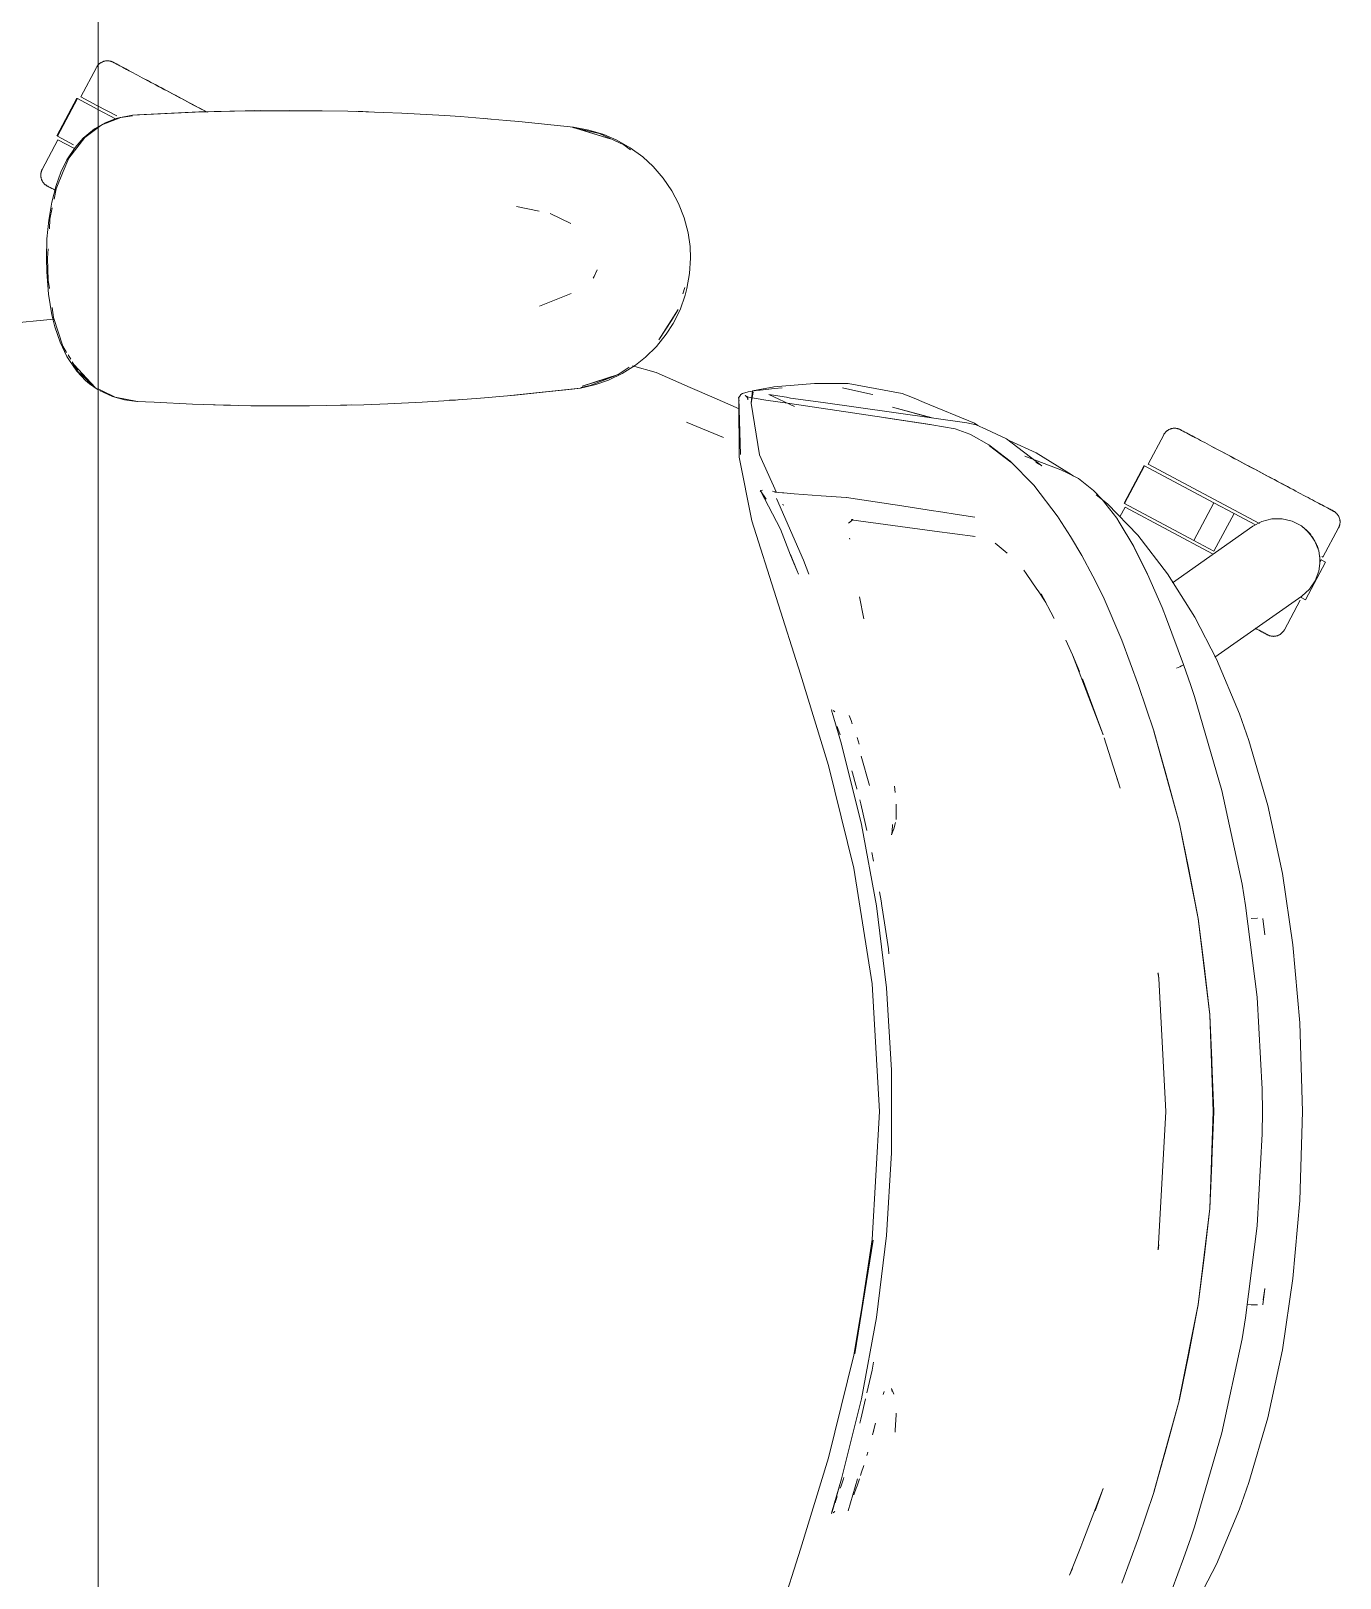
# Model space of a CAD drawing. Header units: millimetres. Extents: x 155927 to 326028, y -36033 to 97293.
# Drawn here: x 187305 to 187734, y 11294 to 11802 of the extents above; entities that cross this region are included whole.
import ezdxf

# ---------------------------------------------------------------- set-up
doc = ezdxf.new("R2010")
doc.units = ezdxf.units.MM
doc.header["$MEASUREMENT"] = 0
doc.layers.add('G-IMPT', color=8, linetype='CONTINUOUS', lineweight=9)
doc.layers.add('I-FURN', color=8, linetype='CONTINUOUS', lineweight=9)

msp = doc.modelspace()

# ---------------------------------------------------------------- linework, layer by layer
at = {"layer": 'G-IMPT'}
for p, q in [((187334.12, 11773.58), (187327.93, 11771.17)), ((187328.96, 11771.84), (187332.6, 11773.24)), ((187333.95, 11773.6), (187332.6, 11773.24)), ((187333.95, 11773.6), (187336.34, 11774.05)), ((187334.12, 11773.58), (187337.97, 11774.17)), ((187337.99, 11774.3), (187336.34, 11774.05)), ((187359.77, 11775.39), (187337.99, 11774.3)), ((187358.56, 11775.35), (187337.99, 11774.3)), ((187337.99, 11774.3), (187339.59, 11774.41)), ((187359.77, 11775.39), (187339.59, 11774.41)), ((187379.96, 11775.85), (187358.56, 11775.35)), ((187370.13, 11775.69), (187358.56, 11775.35)), ((187358.56, 11775.35), (187359.77, 11775.39)), ((187379.96, 11775.85), (187359.77, 11775.39)), ((187370.13, 11775.69), (187389.35, 11775.9)), ((187379.96, 11775.85), (187370.13, 11775.69)), ((187400.14, 11775.81), (187370.13, 11775.69)), ((187377.92, 11775.83), (187376.01, 11775.76)), ((187379.96, 11775.81), (187377.92, 11775.83)), ((187400.14, 11775.81), (187379.96, 11775.85)), ((187400.14, 11775.81), (187389.35, 11775.9)), ((187400.14, 11775.81), (187408.56, 11775.64)), ((187420.32, 11775.25), (187408.56, 11775.64)), ((187413.5, 11775.5), (187412, 11775.52)), ((187415.43, 11775.39), (187413.5, 11775.5)), ((187420.32, 11775.25), (187426.34, 11775)), ((187440.48, 11774.19), (187426.34, 11775)), ((187445.57, 11773.86), (187440.48, 11774.19)), ((187445.57, 11773.86), (187460.63, 11772.62)), ((187453.75, 11773.21), (187455.43, 11773.04)), ((187325.52, 11769.88), (187321.79, 11766.81)), ((187326.72, 11770.28), (187322.3, 11767.01)), ((187326.72, 11770.57), (187325.52, 11769.88)), ((187328.96, 11771.84), (187326.72, 11770.57)), ((187327.93, 11771.17), (187326.72, 11770.28)), ((187460.63, 11772.62), (187464.76, 11772.27)), ((187464.76, 11772.27), (187482.68, 11770.36)), ((187482.17, 11770.36), (187494.63, 11766.53)), ((187482.17, 11770.36), (187485.49, 11769.45)), ((187482.68, 11770.36), (187487.73, 11769.47)), ((187491.14, 11768.32), (187482.74, 11770.24)), ((187494.63, 11766.53), (187485.49, 11769.45)), ((187492.59, 11768), (187487.73, 11769.47)), ((187491.14, 11768.32), (187499.2, 11764.58)), ((187496.83, 11766.19), (187492.59, 11768)), ((187316.46, 11759.72), (187319.12, 11763.77)), ((187322.3, 11767.01), (187317.09, 11760.22)), ((187319.12, 11763.77), (187321.79, 11766.81)), ((187496.83, 11766.19), (187501.27, 11763.68)), ((187501.31, 11762.99), (187499.2, 11764.58)), ((187505.35, 11760.68), (187501.27, 11763.68)), ((187316.46, 11759.72), (187314.48, 11755.65)), ((187317.09, 11760.22), (187315.25, 11755.82)), ((187505.35, 11760.68), (187508.79, 11757.52)), ((187512.11, 11753.68), (187508.79, 11757.52)), ((187312.89, 11751.31), (187314.48, 11755.65)), ((187312.92, 11750.2), (187315.25, 11755.82)), ((187514.95, 11749.52), (187512.11, 11753.68)), ((187312.89, 11751.31), (187311.46, 11745.83)), ((187312.92, 11750.2), (187312.21, 11746.74)), ((187514.95, 11749.52), (187517.13, 11745.35)), ((187310.47, 11739.9), (187311.46, 11745.83)), ((187311.65, 11743.99), (187310.88, 11740.24)), ((187463.97, 11744.4), (187471.4, 11742.82)), ((187517.13, 11745.35), (187518.97, 11740.64)), ((187310.47, 11739.9), (187309.9, 11733.75)), ((187310.88, 11740.24), (187310.68, 11737.03)), ((187481.8, 11738.79), (187475.02, 11742.06)), ((187520.23, 11735.77), (187518.97, 11740.64)), ((187309.72, 11727.41), (187309.9, 11733.75)), ((187520.23, 11735.77), (187520.88, 11731.26)), ((187309.81, 11722.91), (187309.72, 11727.41)), ((187310.28, 11730.52), (187310.09, 11727.41)), ((187310.32, 11720.25), (187310.09, 11727.41)), ((187521.05, 11727.41), (187520.75, 11722.37)), ((187521.05, 11727.41), (187520.88, 11731.26)), ((187309.81, 11722.91), (187310.38, 11715.59)), ((187490.43, 11723.59), (187489.42, 11721.36)), ((187520.75, 11722.37), (187519.87, 11717.42)), ((187310.32, 11720.25), (187310.72, 11717.47)), ((187489.42, 11721.36), (187489.12, 11720.91)), ((187518.51, 11715.73), (187519.13, 11717.76)), ((187519.87, 11717.42), (187519.31, 11715.3)), ((187311.5, 11708.83), (187310.38, 11715.59)), ((187471.47, 11711.69), (187481.89, 11715.84)), ((187517.6, 11710.52), (187519.31, 11715.3)), ((187312.18, 11707.37), (187296.3, 11705.92)), ((187312.48, 11704.9), (187311.5, 11708.83)), ((187311.59, 11711.28), (187312.05, 11707.99)), ((187312.05, 11707.99), (187315.08, 11698.6)), ((187516.95, 11710.62), (187510.63, 11700.67)), ((187514.79, 11706.94), (187510.63, 11700.67)), ((187516.95, 11710.62), (187514.79, 11706.94)), ((187517.6, 11710.52), (187515.36, 11706.01)), ((187312.48, 11704.9), (187314.22, 11699.82)), ((187509.9, 11698.49), (187513.09, 11702.47)), ((187515.36, 11706.01), (187513.09, 11702.47)), ((187314.22, 11699.82), (187316.42, 11695.18)), ((187315.08, 11698.6), (187316.33, 11696.51)), ((187509.9, 11698.49), (187506.3, 11694.94)), ((187316.42, 11695.18), (187317.23, 11693.8)), ((187316.83, 11695.68), (187317.69, 11694.24)), ((187319.67, 11690.35), (187317.23, 11693.8)), ((187318.16, 11693.45), (187320.04, 11690.29)), ((187318.85, 11692.38), (187320.13, 11690.91)), ((187318.85, 11692.38), (187325.75, 11684.99)), ((187497.34, 11689.2), (187500.92, 11691.62)), ((187498.66, 11689.59), (187502.99, 11692.32)), ((187509.82, 11689.88), (187502, 11692.13)), ((187506.3, 11694.94), (187502.99, 11692.32)), ((187322.54, 11687.3), (187319.67, 11690.35)), ((187320.04, 11690.29), (187325.75, 11684.99)), ((187320.76, 11690.19), (187323.34, 11687.22)), ((187322.54, 11687.3), (187323.86, 11686.17)), ((187325.75, 11684.99), (187323.34, 11687.22)), ((187497.34, 11689.2), (187485.49, 11685.38)), ((187494.63, 11688.29), (187485.49, 11685.38)), ((187488.12, 11685.59), (187496.3, 11688.79)), ((187494.08, 11687.4), (187489.95, 11685.95)), ((187498.66, 11689.59), (187494.08, 11687.4)), ((187497.34, 11689.2), (187494.63, 11688.29)), ((187509.82, 11689.88), (187520.95, 11685.02)), ((187326.72, 11684.21), (187323.86, 11686.17)), ((187327.99, 11683.89), (187326.72, 11684.51)), ((187327.08, 11683.97), (187331.41, 11681.98)), ((187327.99, 11683.89), (187332.25, 11681.78)), ((187335.36, 11680.91), (187331.41, 11681.98)), ((187332.25, 11681.78), (187339.59, 11680.41)), ((187441.87, 11680.73), (187452.16, 11681.46)), ((187463.55, 11682.44), (187452.16, 11681.46)), ((187484.99, 11684.8), (187462.03, 11682.34)), ((187462.03, 11682.34), (187482.17, 11684.46)), ((187484.99, 11684.8), (187463.55, 11682.44)), ((187484.99, 11684.8), (187482.17, 11684.46)), ((187484.99, 11684.8), (187489.95, 11685.95)), ((187485.06, 11685.01), (187488.12, 11685.59)), ((187520.95, 11685.02), (187528.78, 11681.6)), ((187528.78, 11681.6), (187536.95, 11678.03)), ((187536.81, 11681.58), (187537.21, 11682.16)), ((187536.81, 11681.58), (187537, 11680.72)), ((187537.43, 11663.02), (187536.84, 11681.47)), ((187536.84, 11681.47), (187536.94, 11681)), ((187537.58, 11682.65), (187537.21, 11682.16)), ((187537.58, 11682.65), (187538.12, 11682.97)), ((187539.98, 11683.52), (187538.12, 11682.97)), ((187539.47, 11681.93), (187538.97, 11682.32)), ((187540.07, 11681.77), (187538.97, 11682.32)), ((187540.07, 11681.77), (187539.45, 11681.93)), ((187539.45, 11681.93), (187545.72, 11680.83)), ((187539.8, 11681.39), (187539.47, 11681.93)), ((187539.8, 11681.39), (187539.87, 11680.89)), ((187543.26, 11684.06), (187539.98, 11683.52)), ((187541.59, 11683.46), (187540.9, 11679.88)), ((187540.96, 11679.92), (187541.35, 11683.87)), ((187541.59, 11683.46), (187540.96, 11679.92)), ((187543.67, 11684.32), (187541.35, 11683.87)), ((187543.26, 11684.06), (187543.88, 11684.13)), ((187543.67, 11684.32), (187547.92, 11685.13)), ((187548.56, 11684.65), (187543.88, 11684.13)), ((187555.12, 11678.73), (187546.69, 11682.73)), ((187546.69, 11682.73), (187547.55, 11682.59)), ((187547.55, 11682.59), (187552.57, 11681.76)), ((187548.39, 11685.17), (187547.92, 11685.13)), ((187557.72, 11685.97), (187548.39, 11685.17)), ((187548.56, 11684.65), (187551.15, 11684.86)), ((187552.57, 11681.76), (187553.87, 11681.54)), ((187564.53, 11680.1), (187553.87, 11681.54)), ((187557.72, 11685.97), (187561.67, 11686.32)), ((187561.67, 11686.32), (187565.84, 11686.31)), ((187572.81, 11686.29), (187565.84, 11686.31)), ((187570.95, 11684.88), (187580.25, 11682.83)), ((187572.81, 11686.29), (187590.51, 11683.05)), ((187580.25, 11682.83), (187580.83, 11682.68)), ((187590.51, 11683.05), (187594.37, 11681.46)), ((187597.73, 11680.07), (187594.37, 11681.46)), ((187339.37, 11680.41), (187335.36, 11680.91)), ((187345.03, 11680.13), (187339.37, 11680.41)), ((187345.03, 11680.13), (187357.59, 11679.51)), ((187361.14, 11679.39), (187357.59, 11679.51)), ((187376.81, 11679.01), (187361.14, 11679.39)), ((187364.54, 11679.33), (187367.86, 11679.19)), ((187370.08, 11679.19), (187367.86, 11679.19)), ((187376.81, 11679.01), (187381.32, 11678.96)), ((187381.32, 11678.96), (187396.03, 11678.97)), ((187401.5, 11679.04), (187396.03, 11678.97)), ((187401.5, 11679.04), (187413.81, 11679.33)), ((187408.28, 11679.18), (187406.2, 11679.18)), ((187409.94, 11679.25), (187408.28, 11679.18)), ((187421.69, 11679.63), (187413.81, 11679.33)), ((187421.69, 11679.63), (187433, 11680.17)), ((187441.87, 11680.73), (187433, 11680.17)), ((187443.91, 11680.87), (187442.01, 11680.78)), ((187443.91, 11680.87), (187445.33, 11681)), ((187537.43, 11663.02), (187536.94, 11681)), ((187536.99, 11662.13), (187536.94, 11681)), ((187536.94, 11681), (187536.98, 11680.83)), ((187537, 11680.72), (187536.98, 11680.83)), ((187543.62, 11662.84), (187540.9, 11679.88)), ((187553.57, 11679.71), (187545.72, 11680.83)), ((187584.44, 11675.16), (187553.57, 11679.71)), ((187564.53, 11680.1), (187611.75, 11673.43)), ((187587.33, 11678.56), (187599.22, 11675.2)), ((187587.33, 11678.56), (187600.28, 11675.05)), ((187614.18, 11673.27), (187597.73, 11680.07)), ((187519.72, 11673.6), (187519.99, 11673.49)), ((187531.84, 11668.57), (187519.99, 11673.49)), ((187584.44, 11675.16), (187599.63, 11672.83)), ((187585.05, 11675.06), (187600.21, 11672.77)), ((187585.05, 11675.06), (187599.63, 11672.83)), ((187607.88, 11671.47), (187600.21, 11672.77)), ((187612.67, 11669.71), (187607.88, 11671.47)), ((187611.75, 11673.43), (187614.74, 11672.78)), ((187615.35, 11672.5), (187614.18, 11673.27)), ((187618.11, 11671.22), (187614.74, 11672.78)), ((187624.68, 11668.15), (187618.11, 11671.22)), ((187612.67, 11669.71), (187613.09, 11669.5)), ((187618.93, 11666.21), (187613.09, 11669.5)), ((187625.89, 11660.79), (187618.93, 11666.21)), ((187636.33, 11659.24), (187624.68, 11668.15)), ((187634.44, 11663.53), (187625.82, 11667.51)), ((187541.18, 11641.18), (187536.99, 11662.13)), ((187543.62, 11662.84), (187549.2, 11650.54)), ((187619.15, 11665.89), (187626.1, 11660.49)), ((187619.15, 11665.89), (187622.53, 11663.3)), ((187626.1, 11660.49), (187622.53, 11663.3)), ((187630.68, 11662.47), (187642.58, 11657.96)), ((187645.89, 11656.4), (187634.44, 11663.53)), ((187625.89, 11660.79), (187633.63, 11652.89)), ((187636.33, 11659.24), (187634.38, 11660.35)), ((187644.81, 11656.89), (187642.58, 11657.96)), ((187647.25, 11655.71), (187644.81, 11656.89)), ((187645.89, 11656.4), (187646.66, 11655.9)), ((187543.98, 11651.03), (187543.94, 11650.86)), ((187544, 11651.16), (187543.98, 11651.03)), ((187543.98, 11651.03), (187545.82, 11648.32)), ((187543.98, 11651.03), (187545.33, 11648.57)), ((187544.69, 11651.3), (187544, 11651.16)), ((187547.96, 11650.99), (187548.73, 11650.72)), ((187633.63, 11652.89), (187641.65, 11642.46)), ((187647.25, 11655.71), (187648.38, 11655.1)), ((187648.38, 11655.1), (187653.25, 11651.23)), ((187656.14, 11648.21), (187653.25, 11651.23)), ((187550.61, 11638.46), (187545.33, 11648.57)), ((187548.79, 11650.69), (187548.73, 11650.72)), ((187551.25, 11650.41), (187548.79, 11650.69)), ((187558.16, 11628.36), (187549.23, 11648.51)), ((187551.61, 11646.35), (187551.17, 11646.62)), ((187551.25, 11650.41), (187551.63, 11650.37)), ((187555.03, 11650.11), (187551.63, 11650.37)), ((187555.03, 11650.11), (187563.88, 11649.48)), ((187572.12, 11648.86), (187563.88, 11649.48)), ((187572.2, 11648.85), (187572.12, 11648.86)), ((187572.2, 11648.85), (187587.42, 11646.64)), ((187587.42, 11646.64), (187588.97, 11646.4)), ((187588.97, 11646.4), (187600.74, 11644.53)), ((187654.14, 11649.79), (187657.81, 11646.79)), ((187656.14, 11648.21), (187660.86, 11642.08)), ((187657.81, 11646.79), (187667.77, 11636.5)), ((187557.17, 11590.94), (187541.18, 11641.18)), ((187572.86, 11640.47), (187574.42, 11641.72)), ((187573.71, 11641.59), (187573.98, 11641.64)), ((187601.05, 11637.85), (187573.71, 11641.59)), ((187574.21, 11641.68), (187573.98, 11641.64)), ((187602.4, 11644.27), (187600.74, 11644.53)), ((187609.24, 11643.21), (187602.4, 11644.27)), ((187609.24, 11643.21), (187614.31, 11642.46)), ((187641.65, 11642.46), (187641.82, 11642.2)), ((187645.7, 11636.1), (187641.82, 11642.2)), ((187660.86, 11642.08), (187661.72, 11640.79)), ((187666.45, 11632.79), (187661.72, 11640.79)), ((187550.61, 11638.46), (187553.86, 11629.99)), ((187601.05, 11637.85), (187614.4, 11636.07)), ((187614.4, 11636.07), (187613.93, 11636.22)), ((187645.7, 11636.1), (187649.47, 11629.87)), ((187677.58, 11623.89), (187667.77, 11636.5)), ((187573.21, 11635.52), (187573.26, 11635.18)), ((187624.9, 11630.57), (187620.99, 11633.91)), ((187670.76, 11624.18), (187666.45, 11632.79)), ((187670.98, 11623.74), (187666.45, 11632.79)), ((187666.45, 11632.79), (187666.76, 11632.19)), ((187670.98, 11623.74), (187666.76, 11632.19)), ((187555.88, 11625.09), (187553.85, 11630.2)), ((187553.85, 11630.2), (187555.19, 11626.82)), ((187553.86, 11629.99), (187555.88, 11625.09)), ((187559.9, 11623.77), (187558.16, 11628.36)), ((187653.04, 11623.08), (187649.47, 11629.87)), ((187555.88, 11625.09), (187556.44, 11623.68)), ((187631.18, 11623.94), (187630.42, 11625.04)), ((187634.67, 11618.81), (187631.18, 11623.94)), ((187653.04, 11623.08), (187656.43, 11616.36)), ((187670.76, 11624.18), (187670.98, 11623.74)), ((187670.98, 11623.74), (187675.75, 11612.78)), ((187677.58, 11623.89), (187686.55, 11609.6)), ((187577.89, 11609.05), (187576.48, 11616.3)), ((187635.06, 11618.23), (187634.67, 11618.81)), ((187637.62, 11614.47), (187635.06, 11618.23)), ((187637.62, 11614.47), (187636.12, 11617.25)), ((187640.31, 11609.14), (187636.12, 11617.25)), ((187662.6, 11602.13), (187656.43, 11616.36)), ((187675.75, 11612.78), (187677.23, 11609.1)), ((187677.23, 11609.1), (187682.8, 11594.14)), ((187686.55, 11609.6), (187693.64, 11595.82)), ((187644.18, 11602.1), (187646.37, 11597.25)), ((187662.6, 11602.13), (187668.06, 11587.25)), ((187646.37, 11597.25), (187648.68, 11591.81)), ((187646.37, 11597.25), (187649.1, 11590.17)), ((187701.16, 11577.85), (187693.64, 11595.82)), ((187557.17, 11590.94), (187566.35, 11560.96)), ((187649.76, 11588.44), (187649.1, 11590.17)), ((187681.54, 11593.36), (187680.48, 11592.93)), ((187680.48, 11592.93), (187681.07, 11593.16)), ((187681.54, 11593.36), (187681.07, 11593.16)), ((187681.54, 11593.36), (187682.36, 11593.74)), ((187681.54, 11593.36), (187682.18, 11593.63)), ((187682.18, 11593.63), (187682.36, 11593.74)), ((187682.77, 11594.01), (187682.36, 11593.74)), ((187682.36, 11593.74), (187682.76, 11593.96)), ((187682.77, 11594.01), (187682.76, 11593.96)), ((187682.8, 11594.14), (187682.77, 11594.01)), ((187682.77, 11594.01), (187682.77, 11594.14)), ((187682.77, 11594.14), (187685.17, 11587.21)), ((187656.47, 11571), (187649.65, 11589.4)), ((187656.47, 11571), (187649.76, 11588.44)), ((187673.07, 11572.33), (187668.06, 11587.25)), ((187686.37, 11583.6), (187685.17, 11587.21)), ((187695.31, 11552.77), (187686.37, 11583.6)), ((187567.4, 11579.37), (187567.31, 11579.14)), ((187567.31, 11579.14), (187567.37, 11578.91)), ((187567.37, 11578.91), (187567.44, 11578.61)), ((187567.44, 11578.61), (187567.51, 11578.34)), ((187570.58, 11567.92), (187567.51, 11578.34)), ((187568.4, 11578.6), (187567.79, 11578.98)), ((187568.4, 11578.6), (187568.19, 11578.74)), ((187573.71, 11575.67), (187573.1, 11577.32)), ((187573.71, 11575.67), (187574.08, 11574.66)), ((187704.23, 11569.12), (187701.16, 11577.85)), ((187569.42, 11573.11), (187569.18, 11573.77)), ((187569.42, 11573.11), (187570.17, 11571.01)), ((187576.42, 11567.9), (187575.7, 11570.12)), ((187662, 11553.52), (187656.75, 11570.01)), ((187676.8, 11559.08), (187673.03, 11572.25)), ((187681.46, 11541.84), (187673.03, 11572.25)), ((187681.46, 11541.84), (187673.07, 11572.33)), ((187577.13, 11541.6), (187570.58, 11567.92)), ((187704.23, 11569.12), (187710.41, 11547.87)), ((187574.67, 11527.28), (187566.35, 11560.96)), ((187577.08, 11564.06), (187579.78, 11554.42)), ((187574.16, 11558.49), (187573.96, 11559.18)), ((187575.28, 11554.49), (187574.16, 11558.49)), ((187575.28, 11554.49), (187575.6, 11553.35)), ((187662, 11553.52), (187660.93, 11556.96)), ((187676.8, 11559.08), (187681.46, 11541.84)), ((187575.6, 11553.35), (187575.64, 11553.17)), ((187576.9, 11548.33), (187576.56, 11549.63)), ((187588.16, 11552.1), (187587.94, 11554.19)), ((187695.31, 11552.77), (187701.98, 11521.98)), ((187576.9, 11548.33), (187578.45, 11541.58)), ((187588.56, 11543.25), (187588.47, 11548.3)), ((187588.47, 11548.3), (187588.55, 11546.03)), ((187588.56, 11543.25), (187588.55, 11546.03)), ((187710.41, 11547.87), (187715.22, 11525.51)), ((187577.13, 11541.6), (187582.06, 11514.93)), ((187578.91, 11539.61), (187578.45, 11541.58)), ((187587.02, 11538.19), (187587.7, 11540.14)), ((187587.23, 11539.24), (187587.02, 11538.19)), ((187587.23, 11539.24), (187587.27, 11541.54)), ((187587.28, 11541.4), (187587.27, 11541.54)), ((187587.7, 11540.14), (187588.31, 11542.29)), ((187681.46, 11541.84), (187687.63, 11510.71)), ((187681.46, 11541.84), (187684.53, 11526.81)), ((187681.46, 11541.84), (187687.63, 11510.79)), ((187581.11, 11529.56), (187580.57, 11532.37)), ((187574.67, 11527.28), (187580.66, 11489.36)), ((187687.63, 11510.71), (187684.53, 11526.81)), ((187715.22, 11525.51), (187718.71, 11502.09)), ((187583.03, 11519.46), (187583.59, 11516.55)), ((187703.16, 11515.06), (187701.98, 11521.98)), ((187582.06, 11514.93), (187585.36, 11488.01)), ((187583.83, 11514.92), (187583.59, 11516.55)), ((187584.68, 11509.3), (187583.83, 11514.92)), ((187706.98, 11484.89), (187703.16, 11515.06)), ((187584.68, 11509.3), (187585.98, 11500.78)), ((187691.45, 11479.19), (187687.63, 11510.79)), ((187691.41, 11479.15), (187687.63, 11510.71)), ((187687.63, 11510.71), (187689.57, 11495.23)), ((187704.96, 11510.75), (187707.05, 11510.82)), ((187707.05, 11510.82), (187706.94, 11510.82)), ((187708.81, 11510.79), (187709.46, 11505.38)), ((187585.98, 11500.78), (187586.16, 11499.12)), ((187718.71, 11502.09), (187720.98, 11476.52)), ((187691.41, 11479.15), (187689.57, 11495.23)), ((187580.66, 11489.36), (187583.02, 11447.38)), ((187674.41, 11492.66), (187674.45, 11492.41)), ((187674.69, 11491.11), (187674.43, 11492.88)), ((187674.69, 11491.11), (187674.45, 11492.41)), ((187677.01, 11447.38), (187674.69, 11491.11)), ((187676.96, 11447.38), (187674.69, 11491.11)), ((187587.01, 11460.94), (187585.36, 11488.01)), ((187708.59, 11454.69), (187706.98, 11484.89)), ((187692.09, 11464.26), (187691.41, 11479.15)), ((187691.41, 11479.15), (187692.56, 11447.38)), ((187691.45, 11479.19), (187692.78, 11447.38)), ((187720.98, 11476.52), (187721.82, 11447.38)), ((187692.09, 11464.26), (187692.56, 11447.38)), ((187587.01, 11460.94), (187587.01, 11433.82)), ((187708.59, 11454.69), (187708.69, 11447.38)), ((187580.66, 11405.39), (187583.02, 11447.38)), ((187676.96, 11447.38), (187674.46, 11402.04)), ((187691.41, 11415.6), (187692.56, 11447.38)), ((187692.78, 11447.38), (187691.45, 11415.56)), ((187692.09, 11430.49), (187692.56, 11447.38)), ((187708.59, 11440.07), (187708.69, 11447.38)), ((187721.82, 11447.38), (187720.98, 11418.24)), ((187708.59, 11440.07), (187706.98, 11409.86)), ((187587.01, 11433.82), (187585.36, 11406.75)), ((187691.41, 11415.6), (187692.09, 11430.49)), ((187720.98, 11418.24), (187718.71, 11392.67)), ((187691.41, 11415.6), (187687.63, 11384.05)), ((187691.45, 11415.56), (187687.63, 11383.97)), ((187689.57, 11399.52), (187691.41, 11415.6)), ((187706.98, 11409.86), (187703.16, 11379.69)), ((187574.67, 11367.48), (187580.92, 11405.22)), ((187580.66, 11405.39), (187574.93, 11367.85)), ((187580.92, 11405.22), (187574.93, 11367.85)), ((187582.06, 11379.83), (187585.36, 11406.75)), ((187674.41, 11402.1), (187674.45, 11402.35)), ((187674.69, 11403.65), (187674.45, 11402.35)), ((187674.46, 11402.04), (187674.69, 11403.65)), ((187689.57, 11399.52), (187687.63, 11384.05)), ((187718.71, 11392.67), (187715.22, 11369.25)), ((187708.81, 11383.96), (187709.46, 11389.38)), ((187708.89, 11385.61), (187709.46, 11389.38)), ((187687.63, 11384.05), (187681.41, 11352.8)), ((187681.41, 11352.8), (187687.63, 11383.97)), ((187687.63, 11384.05), (187684.53, 11367.94)), ((187703.71, 11384.05), (187704.96, 11384.01)), ((187707.05, 11383.93), (187704.96, 11384.01)), ((187707.05, 11383.93), (187706.94, 11383.93)), ((187577.13, 11353.16), (187582.06, 11379.83)), ((187703.16, 11379.69), (187701.98, 11372.77)), ((187701.98, 11372.77), (187695.31, 11341.98)), ((187566.35, 11333.79), (187574.67, 11367.48)), ((187681.46, 11352.92), (187684.53, 11367.94)), ((187710.41, 11346.88), (187715.22, 11369.25)), ((187580.61, 11362.57), (187578.9, 11355.15)), ((187581.08, 11365.2), (187580.61, 11362.57)), ((187587.02, 11356.57), (187587.7, 11354.62)), ((187587.02, 11356.57), (187587.23, 11355.52)), ((187577.13, 11353.16), (187570.58, 11326.84)), ((187578.45, 11353.18), (187576.9, 11346.42)), ((187584.6, 11355.52), (187584.21, 11354.55)), ((187584.35, 11354.97), (187584.21, 11354.55)), ((187681.46, 11352.92), (187673.03, 11322.51)), ((187681.46, 11352.92), (187673.07, 11322.42)), ((187676.8, 11335.67), (187681.46, 11352.92)), ((187576.9, 11346.42), (187576.56, 11345.14)), ((187588.45, 11346.4), (187588.17, 11342.7)), ((187588.45, 11346.4), (187588.55, 11347.77)), ((187588.55, 11348.47), (187588.55, 11347.77)), ((187704.23, 11325.64), (187710.41, 11346.88)), ((187580.75, 11341.34), (187581.75, 11345.2)), ((187580.75, 11341.34), (187581.14, 11342.87)), ((187588.17, 11342.7), (187588.14, 11342.21)), ((187686.37, 11311.15), (187695.31, 11341.98)), ((187566.35, 11333.79), (187557.17, 11303.82)), ((187577.06, 11328.76), (187577.85, 11331.26)), ((187578.84, 11334.55), (187579.17, 11335.67)), ((187676.8, 11335.67), (187673.03, 11322.51)), ((187570.58, 11326.84), (187567.31, 11315.62)), ((187570.58, 11326.84), (187567.47, 11316.02)), ((187570.58, 11326.84), (187567.52, 11316.31)), ((187571.21, 11326.84), (187570.48, 11324.62)), ((187571.21, 11326.84), (187571.36, 11327.3)), ((187575.78, 11326.85), (187572.74, 11316.42)), ((187575.67, 11324.55), (187576.44, 11326.85)), ((187576.82, 11327.98), (187577.06, 11328.76)), ((187569.2, 11321.06), (187568.86, 11320.09)), ((187570.19, 11323.82), (187570.48, 11324.62)), ((187574.65, 11321.67), (187575.41, 11323.83)), ((187575.67, 11324.55), (187575.41, 11323.83)), ((187656.47, 11323.76), (187649.76, 11306.31)), ((187656.47, 11323.76), (187653.75, 11316.33)), ((187668.06, 11307.51), (187673.07, 11322.42)), ((187701.16, 11316.91), (187704.23, 11325.64)), ((187567.52, 11316.31), (187567.47, 11316.02)), ((187568.4, 11316.16), (187567.79, 11315.77)), ((187568.4, 11316.16), (187568.19, 11316.01)), ((187568.86, 11320.09), (187568.46, 11319.02)), ((187701.16, 11316.91), (187693.64, 11298.93)), ((187567.31, 11315.62), (187567.45, 11315.38)), ((187686.37, 11311.15), (187685.17, 11307.55)), ((187649.76, 11306.31), (187649.1, 11304.59)), ((187668.06, 11307.51), (187662.6, 11292.63)), ((187682.83, 11300.73), (187685.17, 11307.55)), ((187557.17, 11303.82), (187541.18, 11253.58)), ((187649.1, 11304.59), (187645.37, 11295.26)), ((187682.83, 11300.73), (187677.23, 11285.65)), ((187645.37, 11295.26), (187646.37, 11297.5)), ((187693.64, 11298.93), (187686.55, 11285.16))]:
    msp.add_line(p, q, dxfattribs=at)
at = {"layer": 'I-FURN'}
for p, q in [((187326.72, 10689.61), (187326.72, 12089.61)), ((187326.72, 12089.61), (187326.72, 10689.61)), ((187326.16, 11790.04), (187321.01, 11780.36)), ((187326.16, 11790.04), (187326.24, 11790.19)), ((187326.24, 11790.19), (187326.32, 11790.32)), ((187326.32, 11790.32), (187326.41, 11790.46)), ((187326.41, 11790.46), (187326.5, 11790.59)), ((187326.5, 11790.59), (187326.6, 11790.71)), ((187326.6, 11790.71), (187326.71, 11790.84)), ((187326.71, 11790.84), (187326.82, 11790.95)), ((187326.82, 11790.95), (187326.93, 11791.07)), ((187326.93, 11791.07), (187327.05, 11791.18)), ((187327.05, 11791.18), (187327.17, 11791.28)), ((187327.17, 11791.28), (187327.3, 11791.38)), ((187327.3, 11791.38), (187327.43, 11791.47)), ((187327.43, 11791.47), (187327.57, 11791.56)), ((187327.57, 11791.56), (187327.71, 11791.65)), ((187327.71, 11791.65), (187327.85, 11791.72)), ((187327.85, 11791.72), (187327.99, 11791.79)), ((187327.99, 11791.79), (187328.14, 11791.86)), ((187328.14, 11791.86), (187328.29, 11791.92)), ((187328.29, 11791.92), (187328.44, 11791.98)), ((187328.44, 11791.98), (187328.59, 11792.02)), ((187328.59, 11792.02), (187328.75, 11792.06)), ((187328.75, 11792.06), (187328.91, 11792.1)), ((187328.91, 11792.1), (187329.06, 11792.13)), ((187329.06, 11792.13), (187329.22, 11792.15)), ((187329.22, 11792.15), (187329.38, 11792.17)), ((187329.38, 11792.17), (187329.55, 11792.18)), ((187329.55, 11792.18), (187329.71, 11792.18)), ((187329.71, 11792.18), (187329.87, 11792.18)), ((187329.87, 11792.18), (187330.03, 11792.17)), ((187330.03, 11792.17), (187330.19, 11792.15)), ((187330.19, 11792.15), (187330.35, 11792.13)), ((187330.35, 11792.13), (187330.51, 11792.1)), ((187330.51, 11792.1), (187330.67, 11792.07)), ((187330.67, 11792.07), (187330.82, 11792.03)), ((187330.82, 11792.03), (187330.98, 11791.98)), ((187330.98, 11791.98), (187331.13, 11791.93)), ((187331.13, 11791.93), (187331.28, 11791.87)), ((187331.28, 11791.87), (187331.42, 11791.8)), ((187331.42, 11791.8), (187331.57, 11791.73)), ((187331.57, 11791.73), (187331.61, 11791.71)), ((187331.61, 11791.71), (187331.63, 11791.7)), ((187331.66, 11791.69), (187331.61, 11791.71)), ((187331.61, 11791.71), (187331.61, 11791.71)), ((187331.63, 11791.7), (187331.69, 11791.67)), ((187331.74, 11791.64), (187331.66, 11791.69)), ((187331.69, 11791.67), (187331.79, 11791.61)), ((187331.86, 11791.58), (187331.74, 11791.64)), ((187331.79, 11791.61), (187331.93, 11791.54)), ((187332.02, 11791.49), (187331.86, 11791.58)), ((187331.93, 11791.54), (187332.11, 11791.44)), ((187332.22, 11791.38), (187332.02, 11791.49)), ((187332.11, 11791.44), (187332.33, 11791.33)), ((187332.46, 11791.26), (187332.22, 11791.38)), ((187332.33, 11791.33), (187332.59, 11791.19)), ((187332.74, 11791.11), (187332.46, 11791.26)), ((187332.59, 11791.19), (187332.88, 11791.03)), ((187333.06, 11790.94), (187332.74, 11791.11)), ((187332.88, 11791.03), (187333.22, 11790.85)), ((187333.42, 11790.75), (187333.06, 11790.94)), ((187333.22, 11790.85), (187333.59, 11790.66)), ((187333.81, 11790.54), (187333.42, 11790.75)), ((187333.59, 11790.66), (187334, 11790.44)), ((187334.24, 11790.31), (187333.81, 11790.54)), ((187334, 11790.44), (187334.45, 11790.2)), ((187334.7, 11790.06), (187334.24, 11790.31)), ((187334.45, 11790.2), (187334.93, 11789.94)), ((187335.2, 11789.8), (187334.7, 11790.06)), ((187334.93, 11789.94), (187335.45, 11789.67)), ((187335.74, 11789.51), (187335.2, 11789.8)), ((187335.45, 11789.67), (187336, 11789.38)), ((187336.31, 11789.21), (187335.74, 11789.51)), ((187336, 11789.38), (187336.58, 11789.07)), ((187336.91, 11788.89), (187336.31, 11789.21)), ((187337.54, 11788.55), (187336.91, 11788.89)), ((187338.21, 11788.2), (187337.54, 11788.55)), ((187338.9, 11787.83), (187338.21, 11788.2)), ((187339.62, 11787.45), (187338.9, 11787.83)), ((187340.37, 11787.05), (187339.62, 11787.45)), ((187341.15, 11786.64), (187340.37, 11787.05)), ((187341.95, 11786.21), (187341.15, 11786.64)), ((187342.78, 11785.77), (187341.95, 11786.21)), ((187342.33, 11786.01), (187343.16, 11785.57)), ((187343.62, 11785.32), (187342.78, 11785.77)), ((187343.16, 11785.57), (187344.02, 11785.11)), ((187344.49, 11784.86), (187343.62, 11785.32)), ((187344.02, 11785.11), (187344.9, 11784.64)), ((187345.38, 11784.39), (187344.49, 11784.86)), ((187344.9, 11784.64), (187345.79, 11784.17)), ((187346.28, 11783.91), (187345.38, 11784.39)), ((187345.79, 11784.17), (187346.71, 11783.68)), ((187347.21, 11783.42), (187346.28, 11783.91)), ((187346.71, 11783.68), (187347.64, 11783.19)), ((187348.14, 11782.92), (187347.21, 11783.42)), ((187347.64, 11783.19), (187348.58, 11782.69)), ((187349.1, 11782.41), (187348.14, 11782.92)), ((187319.71, 11779.91), (187313.14, 11767.55)), ((187313.31, 11767.46), (187319.88, 11779.82)), ((187319.88, 11779.82), (187326.58, 11776.26)), ((187326.29, 11777.55), (187321.01, 11780.36)), ((187348.58, 11782.69), (187349.54, 11782.18)), ((187350.06, 11781.9), (187349.1, 11782.41)), ((187349.54, 11782.18), (187350.51, 11781.66)), ((187351.03, 11781.38), (187350.06, 11781.9)), ((187350.51, 11781.66), (187351.49, 11781.14)), ((187352.02, 11780.86), (187351.03, 11781.38)), ((187351.49, 11781.14), (187352.47, 11780.62)), ((187353.01, 11780.33), (187352.02, 11780.86)), ((187352.47, 11780.62), (187353.47, 11780.09)), ((187354.01, 11779.8), (187353.01, 11780.33)), ((187353.47, 11780.09), (187354.47, 11779.56)), ((187355.01, 11779.27), (187354.01, 11779.8)), ((187354.47, 11779.56), (187355.47, 11779.02)), ((187356.01, 11778.74), (187355.01, 11779.27)), ((187355.47, 11779.02), (187356.47, 11778.49)), ((187357.02, 11778.2), (187356.01, 11778.74)), ((187356.47, 11778.49), (187357.48, 11777.95)), ((187358.02, 11777.67), (187357.02, 11778.2)), ((187357.48, 11777.95), (187358.48, 11777.42)), ((187332.78, 11774.1), (187326.29, 11777.55)), ((187326.58, 11776.26), (187332.39, 11773.17)), ((187359.02, 11777.13), (187358.02, 11777.67)), ((187358.48, 11777.42), (187359.48, 11776.89)), ((187360.02, 11776.6), (187359.02, 11777.13)), ((187359.48, 11776.89), (187360.48, 11776.36)), ((187361.02, 11776.07), (187360.02, 11776.6)), ((187360.48, 11776.36), (187361.47, 11775.83)), ((187362, 11775.55), (187361.02, 11776.07)), ((187361.47, 11775.83), (187362.46, 11775.31)), ((187313.5, 11766.23), (187308.35, 11756.55)), ((187318.6, 11764.65), (187313.31, 11767.46)), ((187318.69, 11763.47), (187313.5, 11766.23)), ((187307.87, 11754.65), (187307.88, 11754.81)), ((187307.88, 11754.48), (187307.87, 11754.65)), ((187307.88, 11754.81), (187307.89, 11754.97)), ((187307.89, 11754.32), (187307.88, 11754.48)), ((187307.89, 11754.97), (187307.9, 11755.13)), ((187307.9, 11754.16), (187307.89, 11754.32)), ((187307.9, 11755.13), (187307.92, 11755.29)), ((187307.93, 11754), (187307.9, 11754.16)), ((187307.92, 11755.29), (187307.95, 11755.45)), ((187307.96, 11753.84), (187307.93, 11754)), ((187307.95, 11755.45), (187307.99, 11755.6)), ((187307.99, 11753.69), (187307.96, 11753.84)), ((187307.99, 11755.6), (187308.03, 11755.76)), ((187308.03, 11753.53), (187307.99, 11753.69)), ((187308.03, 11755.76), (187308.08, 11755.91)), ((187308.08, 11753.38), (187308.03, 11753.53)), ((187308.08, 11755.91), (187308.13, 11756.07)), ((187308.14, 11753.23), (187308.08, 11753.38)), ((187308.13, 11756.07), (187308.19, 11756.22)), ((187308.2, 11753.08), (187308.14, 11753.23)), ((187308.19, 11756.22), (187308.25, 11756.36)), ((187308.26, 11752.93), (187308.2, 11753.08)), ((187308.25, 11756.36), (187308.33, 11756.51)), ((187308.33, 11752.78), (187308.26, 11752.93)), ((187308.33, 11756.51), (187308.35, 11756.55)), ((187308.41, 11752.64), (187308.33, 11752.78)), ((187308.49, 11752.51), (187308.41, 11752.64)), ((187308.58, 11752.37), (187308.49, 11752.51)), ((187308.68, 11752.24), (187308.58, 11752.37)), ((187308.78, 11752.11), (187308.68, 11752.24)), ((187308.88, 11751.99), (187308.78, 11752.11)), ((187308.99, 11751.87), (187308.88, 11751.99)), ((187309.1, 11751.76), (187308.99, 11751.87)), ((187309.22, 11751.65), (187309.1, 11751.76)), ((187309.34, 11751.54), (187309.22, 11751.65)), ((187309.47, 11751.44), (187309.34, 11751.54)), ((187309.6, 11751.35), (187309.47, 11751.44)), ((187309.73, 11751.26), (187309.6, 11751.35)), ((187309.87, 11751.17), (187309.73, 11751.26)), ((187310.01, 11751.1), (187309.87, 11751.17)), ((187310.02, 11751.09), (187310.01, 11751.1)), ((187310.01, 11751.1), (187310.03, 11751.08)), ((187310.06, 11751.07), (187310.02, 11751.09)), ((187310.03, 11751.08), (187310.09, 11751.05)), ((187310.14, 11751.03), (187310.06, 11751.07)), ((187310.09, 11751.05), (187310.19, 11751)), ((187310.26, 11750.96), (187310.14, 11751.03)), ((187310.19, 11751), (187310.33, 11750.92)), ((187310.43, 11750.88), (187310.26, 11750.96)), ((187310.33, 11750.92), (187310.51, 11750.83)), ((187310.63, 11750.77), (187310.43, 11750.88)), ((187310.51, 11750.83), (187310.73, 11750.71)), ((187310.87, 11750.64), (187310.63, 11750.77)), ((187310.73, 11750.71), (187310.99, 11750.57)), ((187311.15, 11750.49), (187310.87, 11750.64)), ((187310.99, 11750.57), (187311.29, 11750.42)), ((187311.46, 11750.32), (187311.15, 11750.49)), ((187311.29, 11750.42), (187311.62, 11750.24)), ((187311.82, 11750.13), (187311.46, 11750.32)), ((187311.62, 11750.24), (187312, 11750.04)), ((187312.21, 11749.92), (187311.82, 11750.13)), ((187312, 11750.04), (187312.41, 11749.82)), ((187312.64, 11749.7), (187312.21, 11749.92)), ((187677.98, 11671.16), (187678.12, 11671.24)), ((187678.12, 11671.24), (187678.27, 11671.3)), ((187678.27, 11671.3), (187678.42, 11671.36)), ((187678.42, 11671.36), (187678.57, 11671.42)), ((187678.57, 11671.42), (187678.72, 11671.46)), ((187678.72, 11671.46), (187678.88, 11671.51)), ((187678.88, 11671.51), (187679.04, 11671.54)), ((187679.04, 11671.54), (187679.19, 11671.57)), ((187679.19, 11671.57), (187679.35, 11671.59)), ((187679.35, 11671.59), (187679.51, 11671.61)), ((187679.51, 11671.61), (187679.68, 11671.62)), ((187679.68, 11671.62), (187679.84, 11671.62)), ((187679.84, 11671.62), (187680, 11671.62)), ((187680, 11671.62), (187680.16, 11671.61)), ((187680.16, 11671.61), (187680.32, 11671.6)), ((187680.32, 11671.6), (187680.48, 11671.57)), ((187680.48, 11671.57), (187680.64, 11671.54)), ((187680.64, 11671.54), (187680.8, 11671.51)), ((187680.8, 11671.51), (187680.95, 11671.47)), ((187680.95, 11671.47), (187681.11, 11671.42)), ((187681.11, 11671.42), (187681.26, 11671.37)), ((187681.26, 11671.37), (187681.41, 11671.31)), ((187681.41, 11671.31), (187681.55, 11671.24)), ((187681.55, 11671.24), (187681.7, 11671.17)), ((187676.29, 11669.48), (187671.14, 11659.8)), ((187676.29, 11669.48), (187676.37, 11669.63)), ((187676.37, 11669.63), (187676.45, 11669.76)), ((187676.45, 11669.76), (187676.54, 11669.9)), ((187676.54, 11669.9), (187676.63, 11670.03)), ((187676.63, 11670.03), (187676.73, 11670.15)), ((187676.73, 11670.15), (187676.84, 11670.28)), ((187676.84, 11670.28), (187676.95, 11670.39)), ((187676.95, 11670.39), (187677.06, 11670.51)), ((187677.06, 11670.51), (187677.18, 11670.62)), ((187677.18, 11670.62), (187677.3, 11670.72)), ((187677.3, 11670.72), (187677.43, 11670.82)), ((187677.43, 11670.82), (187677.56, 11670.91)), ((187677.56, 11670.91), (187677.7, 11671)), ((187677.7, 11671), (187677.84, 11671.09)), ((187677.84, 11671.09), (187677.98, 11671.16)), ((187681.7, 11671.17), (187681.74, 11671.15)), ((187681.74, 11671.15), (187681.76, 11671.14)), ((187681.79, 11671.13), (187681.74, 11671.15)), ((187681.74, 11671.15), (187681.74, 11671.15)), ((187681.76, 11671.14), (187681.82, 11671.11)), ((187681.87, 11671.08), (187681.79, 11671.13)), ((187681.82, 11671.11), (187681.92, 11671.06)), ((187681.99, 11671.02), (187681.87, 11671.08)), ((187681.92, 11671.06), (187682.06, 11670.98)), ((187682.15, 11670.93), (187681.99, 11671.02)), ((187682.06, 11670.98), (187682.24, 11670.88)), ((187682.35, 11670.82), (187682.15, 11670.93)), ((187682.24, 11670.88), (187682.46, 11670.77)), ((187682.59, 11670.7), (187682.35, 11670.82)), ((187682.46, 11670.77), (187682.72, 11670.63)), ((187682.87, 11670.55), (187682.59, 11670.7)), ((187682.72, 11670.63), (187683.01, 11670.47)), ((187683.19, 11670.38), (187682.87, 11670.55)), ((187683.01, 11670.47), (187683.35, 11670.29)), ((187683.55, 11670.19), (187683.19, 11670.38)), ((187683.35, 11670.29), (187683.72, 11670.1)), ((187683.94, 11669.98), (187683.55, 11670.19)), ((187683.72, 11670.1), (187684.13, 11669.88)), ((187684.37, 11669.75), (187683.94, 11669.98)), ((187684.13, 11669.88), (187684.58, 11669.64)), ((187684.83, 11669.5), (187684.37, 11669.75)), ((187684.58, 11669.64), (187685.06, 11669.38)), ((187685.33, 11669.24), (187684.83, 11669.5)), ((187685.06, 11669.38), (187685.58, 11669.11)), ((187685.87, 11668.95), (187685.33, 11669.24)), ((187685.58, 11669.11), (187686.13, 11668.82)), ((187686.44, 11668.65), (187685.87, 11668.95)), ((187686.13, 11668.82), (187686.71, 11668.51)), ((187687.04, 11668.33), (187686.44, 11668.65)), ((187687.67, 11667.99), (187687.04, 11668.33)), ((187688.34, 11667.64), (187687.67, 11667.99)), ((187689.03, 11667.27), (187688.34, 11667.64)), ((187689.75, 11666.89), (187689.03, 11667.27)), ((187690.5, 11666.49), (187689.75, 11666.89)), ((187691.28, 11666.08), (187690.5, 11666.49)), ((187692.08, 11665.65), (187691.28, 11666.08)), ((187692.91, 11665.21), (187692.08, 11665.65)), ((187692.46, 11665.45), (187693.29, 11665.01)), ((187693.75, 11664.76), (187692.91, 11665.21)), ((187693.29, 11665.01), (187694.15, 11664.55)), ((187694.62, 11664.3), (187693.75, 11664.76)), ((187694.15, 11664.55), (187695.03, 11664.09)), ((187695.51, 11663.83), (187694.62, 11664.3)), ((187695.03, 11664.09), (187695.92, 11663.61)), ((187696.41, 11663.35), (187695.51, 11663.83)), ((187695.92, 11663.61), (187696.84, 11663.12)), ((187697.34, 11662.86), (187696.41, 11663.35)), ((187696.84, 11663.12), (187697.77, 11662.63)), ((187698.27, 11662.36), (187697.34, 11662.86)), ((187697.77, 11662.63), (187698.71, 11662.13)), ((187699.23, 11661.85), (187698.27, 11662.36)), ((187698.71, 11662.13), (187699.67, 11661.62)), ((187700.19, 11661.34), (187699.23, 11661.85)), ((187699.67, 11661.62), (187700.64, 11661.1)), ((187701.16, 11660.82), (187700.19, 11661.34)), ((187700.64, 11661.1), (187701.62, 11660.58)), ((187669.84, 11659.35), (187663.27, 11646.99)), ((187663.44, 11646.9), (187670.01, 11659.26)), ((187670.01, 11659.26), (187692.72, 11647.19)), ((187707.74, 11640.34), (187671.14, 11659.8)), ((187702.15, 11660.3), (187701.16, 11660.82)), ((187701.62, 11660.58), (187702.6, 11660.06)), ((187703.14, 11659.77), (187702.15, 11660.3)), ((187702.6, 11660.06), (187703.6, 11659.53)), ((187704.14, 11659.24), (187703.14, 11659.77)), ((187703.6, 11659.53), (187704.6, 11659)), ((187705.14, 11658.71), (187704.14, 11659.24)), ((187704.6, 11659), (187705.6, 11658.46)), ((187706.14, 11658.18), (187705.14, 11658.71)), ((187705.6, 11658.46), (187706.6, 11657.93)), ((187707.15, 11657.64), (187706.14, 11658.18)), ((187706.6, 11657.93), (187707.61, 11657.4)), ((187708.15, 11657.11), (187707.15, 11657.64)), ((187707.61, 11657.4), (187708.61, 11656.86)), ((187709.15, 11656.57), (187708.15, 11657.11)), ((187708.61, 11656.86), (187709.61, 11656.33)), ((187710.15, 11656.04), (187709.15, 11656.57)), ((187709.61, 11656.33), (187710.61, 11655.8)), ((187711.15, 11655.51), (187710.15, 11656.04)), ((187710.61, 11655.8), (187711.6, 11655.27)), ((187712.13, 11654.99), (187711.15, 11655.51)), ((187711.6, 11655.27), (187712.59, 11654.75)), ((187713.11, 11654.47), (187712.13, 11654.99)), ((187712.59, 11654.75), (187713.56, 11654.23)), ((187714.08, 11653.95), (187713.11, 11654.47)), ((187713.56, 11654.23), (187714.52, 11653.72)), ((187715.04, 11653.44), (187714.08, 11653.95)), ((187714.52, 11653.72), (187715.48, 11653.21)), ((187715.98, 11652.94), (187715.04, 11653.44)), ((187715.48, 11653.21), (187716.41, 11652.71)), ((187716.91, 11652.45), (187715.98, 11652.94)), ((187716.41, 11652.71), (187717.34, 11652.22)), ((187717.83, 11651.96), (187716.91, 11652.45)), ((187717.34, 11652.22), (187718.24, 11651.74)), ((187718.72, 11651.49), (187717.83, 11651.96)), ((187719.6, 11651.02), (187718.72, 11651.49)), ((187720.46, 11650.56), (187719.6, 11651.02)), ((187686.15, 11634.83), (187663.44, 11646.9)), ((187686.15, 11634.83), (187692.72, 11647.19)), ((187692.72, 11647.19), (187699.36, 11643.66)), ((187721.29, 11650.12), (187720.46, 11650.56)), ((187722.1, 11649.69), (187721.29, 11650.12)), ((187722.89, 11649.27), (187722.1, 11649.69)), ((187723.65, 11648.86), (187722.89, 11649.27)), ((187724.39, 11648.47), (187723.65, 11648.86)), ((187725.1, 11648.1), (187724.39, 11648.47)), ((187725.77, 11647.74), (187725.1, 11648.1)), ((187726.42, 11647.39), (187725.77, 11647.74)), ((187727.04, 11647.06), (187726.42, 11647.39)), ((187727.62, 11646.75), (187727.04, 11647.06)), ((187727.31, 11646.92), (187727.88, 11646.62)), ((187728.17, 11646.46), (187727.62, 11646.75)), ((187727.88, 11646.62), (187728.41, 11646.33)), ((187728.69, 11646.19), (187728.17, 11646.46)), ((187728.41, 11646.33), (187728.92, 11646.07)), ((187729.17, 11645.93), (187728.69, 11646.19)), ((187728.92, 11646.07), (187729.38, 11645.82)), ((187729.62, 11645.69), (187729.17, 11645.93)), ((187663.63, 11645.67), (187661.95, 11642.52)), ((187692.32, 11630.41), (187663.63, 11645.67)), ((187692.79, 11631.3), (187699.36, 11643.66)), ((187699.36, 11643.66), (187706.42, 11639.91)), ((187705.56, 11639.44), (187708.53, 11641.03)), ((187708.53, 11641.03), (187711.8, 11641.86)), ((187711.8, 11641.86), (187715.18, 11641.88)), ((187715.18, 11641.88), (187718.46, 11641.1)), ((187718.46, 11641.1), (187721.45, 11639.55)), ((187729.38, 11645.82), (187729.81, 11645.59)), ((187730.03, 11645.47), (187729.62, 11645.69)), ((187729.81, 11645.59), (187730.2, 11645.38)), ((187730.4, 11645.28), (187730.03, 11645.47)), ((187730.2, 11645.38), (187730.56, 11645.19)), ((187730.74, 11645.1), (187730.4, 11645.28)), ((187730.56, 11645.19), (187730.88, 11645.02)), ((187731.03, 11644.94), (187730.74, 11645.1)), ((187730.88, 11645.02), (187731.16, 11644.87)), ((187731.29, 11644.8), (187731.03, 11644.94)), ((187731.16, 11644.87), (187731.4, 11644.75)), ((187731.51, 11644.69), (187731.29, 11644.8)), ((187731.4, 11644.75), (187731.6, 11644.64)), ((187731.69, 11644.59), (187731.51, 11644.69)), ((187731.6, 11644.64), (187731.76, 11644.55)), ((187731.83, 11644.52), (187731.69, 11644.59)), ((187731.76, 11644.55), (187731.88, 11644.49)), ((187731.93, 11644.46), (187731.83, 11644.52)), ((187731.88, 11644.49), (187731.96, 11644.45)), ((187731.99, 11644.43), (187731.93, 11644.46)), ((187731.96, 11644.45), (187732.01, 11644.42)), ((187732.01, 11644.42), (187731.99, 11644.43)), ((187732.01, 11644.42), (187732.15, 11644.34)), ((187732.01, 11644.42), (187732.01, 11644.42)), ((187732.15, 11644.34), (187732.29, 11644.26)), ((187732.29, 11644.26), (187732.42, 11644.17)), ((187732.42, 11644.17), (187732.55, 11644.07)), ((187732.55, 11644.07), (187732.68, 11643.97)), ((187732.68, 11643.97), (187732.8, 11643.87)), ((187732.8, 11643.87), (187732.92, 11643.76)), ((187732.92, 11643.76), (187733.04, 11643.64)), ((187733.04, 11643.64), (187733.14, 11643.53)), ((187733.14, 11643.53), (187733.25, 11643.4)), ((187733.25, 11643.4), (187733.35, 11643.27)), ((187733.35, 11643.27), (187733.44, 11643.14)), ((187733.44, 11643.14), (187733.53, 11643.01)), ((187733.53, 11643.01), (187733.61, 11642.87)), ((187733.61, 11642.87), (187733.69, 11642.73)), ((187733.69, 11642.73), (187733.76, 11642.59)), ((187733.76, 11642.59), (187733.83, 11642.44)), ((187733.83, 11642.44), (187733.89, 11642.29)), ((187733.89, 11642.29), (187733.94, 11642.14)), ((187733.94, 11642.14), (187733.99, 11641.98)), ((187733.99, 11641.98), (187734.03, 11641.83)), ((187734.03, 11641.83), (187734.07, 11641.67)), ((187734.07, 11641.67), (187734.1, 11641.51)), ((187734.1, 11641.51), (187734.12, 11641.35)), ((187734.12, 11641.35), (187734.14, 11641.19)), ((187734.14, 11641.19), (187734.15, 11641.03)), ((187734.15, 11641.03), (187734.15, 11640.87)), ((187734.15, 11640.87), (187734.15, 11640.71)), ((187679.13, 11620.94), (187705.56, 11639.44)), ((187721.45, 11639.55), (187723.99, 11637.33)), ((187723.16, 11638.19), (187721.74, 11639.35)), ((187725.45, 11635.41), (187723.16, 11638.19)), ((187723.99, 11637.33), (187725.93, 11634.57)), ((187728.53, 11629.28), (187733.68, 11638.97)), ((187733.7, 11639.01), (187733.68, 11638.97)), ((187733.77, 11639.15), (187733.7, 11639.01)), ((187733.84, 11639.3), (187733.77, 11639.15)), ((187733.89, 11639.45), (187733.84, 11639.3)), ((187733.95, 11639.6), (187733.89, 11639.45)), ((187734, 11639.76), (187733.95, 11639.6)), ((187734.04, 11639.91), (187734, 11639.76)), ((187734.07, 11640.07), (187734.04, 11639.91)), ((187734.1, 11640.23), (187734.07, 11640.07)), ((187734.12, 11640.39), (187734.1, 11640.23)), ((187734.14, 11640.55), (187734.12, 11640.39)), ((187734.15, 11640.71), (187734.14, 11640.55)), ((187692.79, 11631.3), (187686.15, 11634.83)), ((187725.93, 11634.57), (187727.15, 11631.42)), ((187727.15, 11631.42), (187727.58, 11628.07)), ((187722.77, 11615.36), (187729.34, 11627.72)), ((187727.58, 11628.07), (187727.19, 11624.72)), ((187727.95, 11628.46), (187727.54, 11627.71)), ((187728.03, 11628.42), (187727.95, 11628.46)), ((187727.95, 11628.46), (187729.34, 11627.72)), ((187728.53, 11629.28), (187728.15, 11629.48)), ((187726.02, 11621.56), (187724.12, 11618.77)), ((187727.19, 11624.72), (187726.02, 11621.56)), ((187721.61, 11616.52), (187693.02, 11596.5)), ((187722.77, 11615.36), (187721.37, 11616.1)), ((187721.37, 11616.1), (187721.46, 11616.05)), ((187724.12, 11618.77), (187721.61, 11616.52)), ((187715.87, 11605.47), (187721.02, 11615.16)), ((187706.28, 11606), (187706.82, 11605.72)), ((187707.09, 11605.57), (187706.58, 11605.85)), ((187706.82, 11605.72), (187707.32, 11605.45)), ((187707.58, 11605.31), (187707.09, 11605.57)), ((187707.32, 11605.45), (187707.79, 11605.2)), ((187708.02, 11605.08), (187707.58, 11605.31)), ((187715.79, 11605.33), (187715.7, 11605.19)), ((187715.87, 11605.47), (187715.79, 11605.33)), ((187707.79, 11605.2), (187708.22, 11604.97)), ((187708.43, 11604.86), (187708.02, 11605.08)), ((187708.22, 11604.97), (187708.61, 11604.77)), ((187708.8, 11604.66), (187708.43, 11604.86)), ((187708.61, 11604.77), (187708.96, 11604.58)), ((187709.14, 11604.48), (187708.8, 11604.66)), ((187708.96, 11604.58), (187709.28, 11604.41)), ((187709.44, 11604.32), (187709.14, 11604.48)), ((187709.28, 11604.41), (187709.56, 11604.26)), ((187709.7, 11604.19), (187709.44, 11604.32)), ((187709.56, 11604.26), (187709.8, 11604.13)), ((187709.92, 11604.07), (187709.7, 11604.19)), ((187709.8, 11604.13), (187710, 11604.02)), ((187710.1, 11603.97), (187709.92, 11604.07)), ((187710, 11604.02), (187710.16, 11603.94)), ((187710.24, 11603.9), (187710.1, 11603.97)), ((187710.16, 11603.94), (187710.29, 11603.87)), ((187710.34, 11603.85), (187710.24, 11603.9)), ((187710.29, 11603.87), (187710.37, 11603.83)), ((187710.4, 11603.81), (187710.34, 11603.85)), ((187710.37, 11603.83), (187710.41, 11603.81)), ((187710.42, 11603.8), (187710.4, 11603.81)), ((187710.41, 11603.81), (187710.42, 11603.8)), ((187710.45, 11603.78), (187710.42, 11603.8)), ((187710.6, 11603.71), (187710.45, 11603.78)), ((187710.75, 11603.65), (187710.6, 11603.71)), ((187710.9, 11603.59), (187710.75, 11603.65)), ((187711.05, 11603.53), (187710.9, 11603.59)), ((187711.2, 11603.49), (187711.05, 11603.53)), ((187711.36, 11603.45), (187711.2, 11603.49)), ((187711.52, 11603.41), (187711.36, 11603.45)), ((187711.67, 11603.38), (187711.52, 11603.41)), ((187711.83, 11603.36), (187711.67, 11603.38)), ((187711.99, 11603.34), (187711.83, 11603.36)), ((187712.16, 11603.34), (187711.99, 11603.34)), ((187712.32, 11603.33), (187712.16, 11603.34)), ((187712.48, 11603.34), (187712.32, 11603.33)), ((187712.64, 11603.35), (187712.48, 11603.34)), ((187712.8, 11603.36), (187712.64, 11603.35)), ((187712.96, 11603.39), (187712.8, 11603.36)), ((187713.12, 11603.41), (187712.96, 11603.39)), ((187713.27, 11603.45), (187713.12, 11603.41)), ((187713.43, 11603.49), (187713.27, 11603.45)), ((187713.58, 11603.54), (187713.43, 11603.49)), ((187713.74, 11603.59), (187713.58, 11603.54)), ((187713.89, 11603.65), (187713.74, 11603.59)), ((187714.03, 11603.72), (187713.89, 11603.65)), ((187714.18, 11603.79), (187714.03, 11603.72)), ((187714.32, 11603.87), (187714.18, 11603.79)), ((187714.46, 11603.95), (187714.32, 11603.87)), ((187714.59, 11604.04), (187714.46, 11603.95)), ((187714.72, 11604.14), (187714.59, 11604.04)), ((187714.85, 11604.23), (187714.72, 11604.14)), ((187714.97, 11604.34), (187714.85, 11604.23)), ((187715.09, 11604.45), (187714.97, 11604.34)), ((187715.21, 11604.56), (187715.09, 11604.45)), ((187715.32, 11604.68), (187715.21, 11604.56)), ((187715.42, 11604.8), (187715.32, 11604.68)), ((187715.52, 11604.93), (187715.42, 11604.8)), ((187715.61, 11605.06), (187715.52, 11604.93)), ((187715.7, 11605.19), (187715.61, 11605.06))]:
    msp.add_line(p, q, dxfattribs=at)
for points in [[(187723.51, 11637.85), (187723.91, 11637.45), (187724.28, 11637.04), (187724.61, 11636.61)], [(187727.48, 11629.52), (187727.51, 11629.14), (187727.55, 11628.47), (187727.55, 11627.94), (187727.54, 11627.71)]]:
    msp.add_open_spline(points, degree=3, dxfattribs=at)
msp.add_open_spline([(187726.21, 11634.01), (187726.29, 11633.86), (187726.58, 11633.22), (187726.8, 11632.59), (187726.95, 11632.12)], degree=3, knots=[-0.5319761, -0.5319761, -0.5319761, -0.5319761, -0.5, -0.4, -0.4, -0.4, -0.4], dxfattribs=at)

doc.saveas('drawing.dxf')
